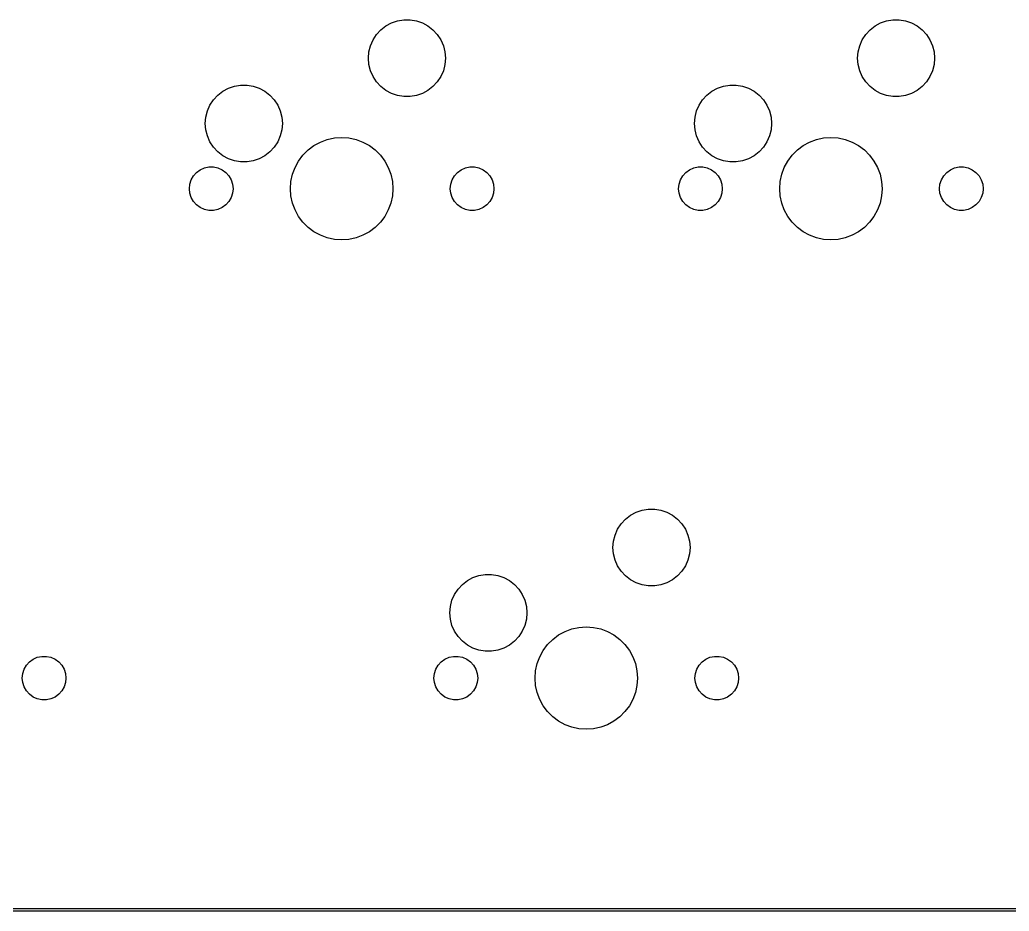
# Model space of a CAD drawing. Extents: x 3 to 1029, y 4 to 518.
# Drawn here: x 792.76 to 831.29, y 409.65 to 444.35 of the extents above; entities that cross this region are included whole.
import ezdxf

# ---------------------------------------------------------------- set-up
doc = ezdxf.new("R2010")
doc.units = 0
doc.layers.add('BLACK', color=7, linetype='CONTINUOUS')

msp = doc.modelspace()

# ---------------------------------------------------------------- linework, layer by layer
at = {"layer": 'BLACK', "color": 3, "linetype": 'CONTINUOUS'}
for p, q in [((807.233408, 444.227482), (807.468408, 444.307882)), ((807.468408, 444.307882), (807.712408, 444.348682)), ((807.712408, 444.348682), (807.960408, 444.348682)), ((807.960408, 444.348682), (808.204408, 444.307882)), ((808.204408, 444.307882), (808.439408, 444.227482)), ((826.283408, 444.227482), (826.518408, 444.307882)), ((826.518408, 444.307882), (826.762408, 444.348682)), ((826.762408, 444.348682), (827.010408, 444.348682)), ((827.010408, 444.348682), (827.254408, 444.307882)), ((827.254408, 444.307882), (827.489408, 444.227482)), ((806.652408, 443.775082), (806.820408, 443.957382)), ((806.820408, 443.957382), (807.016408, 444.109582)), ((807.016408, 444.109582), (807.233408, 444.227482)), ((808.439408, 444.227482), (808.656408, 444.109582)), ((808.656408, 444.109582), (808.852408, 443.957382)), ((808.852408, 443.957382), (809.020408, 443.775082)), ((825.702408, 443.775082), (825.870408, 443.957382)), ((825.870408, 443.957382), (826.066408, 444.109582)), ((826.066408, 444.109582), (826.283408, 444.227482)), ((827.489408, 444.227482), (827.706408, 444.109582)), ((827.706408, 444.109582), (827.902408, 443.957382)), ((827.902408, 443.957382), (828.070408, 443.775082)), ((806.417408, 443.340782), (806.517408, 443.567682)), ((806.517408, 443.567682), (806.652408, 443.775082)), ((809.020408, 443.775082), (809.155408, 443.567682)), ((809.155408, 443.567682), (809.255408, 443.340782)), ((825.467408, 443.340782), (825.567408, 443.567682)), ((825.567408, 443.567682), (825.702408, 443.775082)), ((828.070408, 443.775082), (828.205408, 443.567682)), ((828.205408, 443.567682), (828.305408, 443.340782)), ((806.336408, 442.853782), (806.356408, 443.100682)), ((806.356408, 443.100682), (806.417408, 443.340782)), ((809.255408, 443.340782), (809.316408, 443.100682)), ((809.316408, 443.100682), (809.336408, 442.853782)), ((825.386408, 442.853782), (825.406408, 443.100682)), ((825.406408, 443.100682), (825.467408, 443.340782)), ((828.305408, 443.340782), (828.366408, 443.100682)), ((828.366408, 443.100682), (828.386408, 442.853782)), ((806.356408, 442.606882), (806.336408, 442.853782)), ((809.336408, 442.853782), (809.316408, 442.606882)), ((825.406408, 442.606882), (825.386408, 442.853782)), ((828.386408, 442.853782), (828.366408, 442.606882)), ((806.417408, 442.366782), (806.356408, 442.606882)), ((806.517408, 442.139882), (806.417408, 442.366782)), ((809.255408, 442.366782), (809.155408, 442.139882)), ((809.316408, 442.606882), (809.255408, 442.366782)), ((825.467408, 442.366782), (825.406408, 442.606882)), ((825.567408, 442.139882), (825.467408, 442.366782)), ((828.305408, 442.366782), (828.205408, 442.139882)), ((828.366408, 442.606882), (828.305408, 442.366782)), ((806.652408, 441.932482), (806.517408, 442.139882)), ((806.820408, 441.750182), (806.652408, 441.932482)), ((809.020408, 441.932482), (808.852408, 441.750182)), ((809.155408, 442.139882), (809.020408, 441.932482)), ((825.702408, 441.932482), (825.567408, 442.139882)), ((825.870408, 441.750182), (825.702408, 441.932482)), ((828.070408, 441.932482), (827.902408, 441.750182)), ((828.205408, 442.139882), (828.070408, 441.932482)), ((800.470408, 441.417382), (800.666408, 441.569482)), ((800.666408, 441.569482), (800.883408, 441.687482)), ((800.883408, 441.687482), (801.118408, 441.767882)), ((801.118408, 441.767882), (801.362408, 441.808682)), ((801.362408, 441.808682), (801.610408, 441.808682)), ((801.610408, 441.808682), (801.854408, 441.767882)), ((801.854408, 441.767882), (802.089408, 441.687482)), ((802.089408, 441.687482), (802.306408, 441.569482)), ((802.306408, 441.569482), (802.502408, 441.417382)), ((807.016408, 441.598082), (806.820408, 441.750182)), ((807.233408, 441.480082), (807.016408, 441.598082)), ((808.656408, 441.598082), (808.439408, 441.480082)), ((808.852408, 441.750182), (808.656408, 441.598082)), ((819.520408, 441.417382), (819.716408, 441.569482)), ((819.716408, 441.569482), (819.933408, 441.687482)), ((819.933408, 441.687482), (820.168408, 441.767882)), ((820.168408, 441.767882), (820.412408, 441.808682)), ((820.412408, 441.808682), (820.660408, 441.808682)), ((820.660408, 441.808682), (820.904408, 441.767882)), ((820.904408, 441.767882), (821.139408, 441.687482)), ((821.139408, 441.687482), (821.356408, 441.569482)), ((821.356408, 441.569482), (821.552408, 441.417382)), ((826.066408, 441.598082), (825.870408, 441.750182)), ((826.283408, 441.480082), (826.066408, 441.598082)), ((827.706408, 441.598082), (827.489408, 441.480082)), ((827.902408, 441.750182), (827.706408, 441.598082)), ((800.167408, 441.027682), (800.302408, 441.235082)), ((800.302408, 441.235082), (800.470408, 441.417382)), ((802.502408, 441.417382), (802.670408, 441.235082)), ((802.670408, 441.235082), (802.805408, 441.027682)), ((807.468408, 441.399682), (807.233408, 441.480082)), ((807.712408, 441.358882), (807.468408, 441.399682)), ((807.960408, 441.358882), (807.712408, 441.358882)), ((808.204408, 441.399682), (807.960408, 441.358882)), ((808.439408, 441.480082), (808.204408, 441.399682)), ((819.217408, 441.027682), (819.352408, 441.235082)), ((819.352408, 441.235082), (819.520408, 441.417382)), ((821.552408, 441.417382), (821.720408, 441.235082)), ((821.720408, 441.235082), (821.855408, 441.027682)), ((826.518408, 441.399682), (826.283408, 441.480082)), ((826.762408, 441.358882), (826.518408, 441.399682)), ((827.010408, 441.358882), (826.762408, 441.358882)), ((827.254408, 441.399682), (827.010408, 441.358882)), ((827.489408, 441.480082), (827.254408, 441.399682)), ((800.006408, 440.560682), (800.067408, 440.800782)), ((800.067408, 440.800782), (800.167408, 441.027682)), ((802.805408, 441.027682), (802.905408, 440.800782)), ((802.905408, 440.800782), (802.966408, 440.560682)), ((819.056408, 440.560682), (819.117408, 440.800782)), ((819.117408, 440.800782), (819.217408, 441.027682)), ((821.855408, 441.027682), (821.955408, 440.800782)), ((821.955408, 440.800782), (822.016408, 440.560682)), ((799.986408, 440.313782), (800.006408, 440.560682)), ((802.966408, 440.560682), (802.986408, 440.313782)), ((819.036408, 440.313782), (819.056408, 440.560682)), ((822.016408, 440.560682), (822.036408, 440.313782)), ((800.006408, 440.066882), (799.986408, 440.313782)), ((800.067408, 439.826782), (800.006408, 440.066882)), ((802.966408, 440.066882), (802.905408, 439.826782)), ((802.986408, 440.313782), (802.966408, 440.066882)), ((819.056408, 440.066882), (819.036408, 440.313782)), ((819.117408, 439.826782), (819.056408, 440.066882)), ((822.016408, 440.066882), (821.955408, 439.826782)), ((822.036408, 440.313782), (822.016408, 440.066882)), ((800.167408, 439.599882), (800.067408, 439.826782)), ((802.905408, 439.826782), (802.805408, 439.599882)), ((804.468408, 439.587482), (804.734408, 439.686882)), ((804.734408, 439.686882), (805.012408, 439.747382)), ((805.012408, 439.747382), (805.296408, 439.767682)), ((805.296408, 439.767682), (805.580408, 439.747382)), ((805.580408, 439.747382), (805.858408, 439.686882)), ((805.858408, 439.686882), (806.124408, 439.587482)), ((819.217408, 439.599882), (819.117408, 439.826782)), ((821.955408, 439.826782), (821.855408, 439.599882)), ((823.518408, 439.587482), (823.784408, 439.686882)), ((823.784408, 439.686882), (824.062408, 439.747382)), ((824.062408, 439.747382), (824.346408, 439.767682)), ((824.346408, 439.767682), (824.630408, 439.747382)), ((824.630408, 439.747382), (824.908408, 439.686882)), ((824.908408, 439.686882), (825.174408, 439.587482)), ((800.302408, 439.392482), (800.167408, 439.599882)), ((800.470408, 439.210182), (800.302408, 439.392482)), ((802.670408, 439.392482), (802.502408, 439.210182)), ((802.805408, 439.599882), (802.670408, 439.392482)), ((803.789408, 439.079482), (803.990408, 439.280682)), ((803.990408, 439.280682), (804.218408, 439.451182)), ((804.218408, 439.451182), (804.468408, 439.587482)), ((806.124408, 439.587482), (806.374408, 439.451182)), ((806.374408, 439.451182), (806.602408, 439.280682)), ((806.602408, 439.280682), (806.803408, 439.079482)), ((819.352408, 439.392482), (819.217408, 439.599882)), ((819.520408, 439.210182), (819.352408, 439.392482)), ((821.720408, 439.392482), (821.552408, 439.210182)), ((821.855408, 439.599882), (821.720408, 439.392482)), ((822.839408, 439.079482), (823.040408, 439.280682)), ((823.040408, 439.280682), (823.268408, 439.451182)), ((823.268408, 439.451182), (823.518408, 439.587482)), ((825.174408, 439.587482), (825.424408, 439.451182)), ((825.424408, 439.451182), (825.652408, 439.280682)), ((825.652408, 439.280682), (825.853408, 439.079482)), ((800.666408, 439.058082), (800.470408, 439.210182)), ((800.883408, 438.940082), (800.666408, 439.058082)), ((801.118408, 438.859682), (800.883408, 438.940082)), ((801.362408, 438.818882), (801.118408, 438.859682)), ((801.854408, 438.859682), (801.610408, 438.818882)), ((802.089408, 438.940082), (801.854408, 438.859682)), ((802.306408, 439.058082), (802.089408, 438.940082)), ((802.502408, 439.210182), (802.306408, 439.058082)), ((803.482408, 438.602082), (803.619408, 438.851782)), ((803.619408, 438.851782), (803.789408, 439.079482)), ((806.803408, 439.079482), (806.973408, 438.851782)), ((806.973408, 438.851782), (807.110408, 438.602082)), ((819.716408, 439.058082), (819.520408, 439.210182)), ((819.933408, 438.940082), (819.716408, 439.058082)), ((820.168408, 438.859682), (819.933408, 438.940082)), ((820.412408, 438.818882), (820.168408, 438.859682)), ((820.904408, 438.859682), (820.660408, 438.818882)), ((821.139408, 438.940082), (820.904408, 438.859682)), ((821.356408, 439.058082), (821.139408, 438.940082)), ((821.552408, 439.210182), (821.356408, 439.058082)), ((822.532408, 438.602082), (822.669408, 438.851782)), ((822.669408, 438.851782), (822.839408, 439.079482)), ((825.853408, 439.079482), (826.023408, 438.851782)), ((826.023408, 438.851782), (826.160408, 438.602082)), ((799.647408, 438.406082), (799.791408, 438.510682)), ((799.791408, 438.510682), (799.953408, 438.583082)), ((799.953408, 438.583082), (800.127408, 438.619982)), ((800.127408, 438.619982), (800.305408, 438.619982)), ((800.305408, 438.619982), (800.479408, 438.583082)), ((800.479408, 438.583082), (800.641408, 438.510682)), ((800.641408, 438.510682), (800.785408, 438.406082)), ((801.610408, 438.818882), (801.362408, 438.818882)), ((803.383408, 438.335482), (803.482408, 438.602082)), ((807.110408, 438.602082), (807.209408, 438.335482)), ((809.807408, 438.406082), (809.951408, 438.510682)), ((809.951408, 438.510682), (810.113408, 438.583082)), ((810.113408, 438.583082), (810.287408, 438.619982)), ((810.287408, 438.619982), (810.465408, 438.619982)), ((810.465408, 438.619982), (810.639408, 438.583082)), ((810.639408, 438.583082), (810.801408, 438.510682)), ((810.801408, 438.510682), (810.945408, 438.406082)), ((818.697408, 438.406082), (818.841408, 438.510682)), ((818.841408, 438.510682), (819.003408, 438.583082)), ((819.003408, 438.583082), (819.177408, 438.619982)), ((819.177408, 438.619982), (819.355408, 438.619982)), ((819.355408, 438.619982), (819.529408, 438.583082)), ((819.529408, 438.583082), (819.691408, 438.510682)), ((819.691408, 438.510682), (819.835408, 438.406082)), ((820.660408, 438.818882), (820.412408, 438.818882)), ((822.433408, 438.335482), (822.532408, 438.602082)), ((826.160408, 438.602082), (826.259408, 438.335482)), ((828.857408, 438.406082), (829.001408, 438.510682)), ((829.001408, 438.510682), (829.163408, 438.583082)), ((829.163408, 438.583082), (829.337408, 438.619982)), ((829.337408, 438.619982), (829.515408, 438.619982)), ((829.515408, 438.619982), (829.689408, 438.583082)), ((829.689408, 438.583082), (829.851408, 438.510682)), ((829.851408, 438.510682), (829.995408, 438.406082)), ((799.384408, 437.950682), (799.439408, 438.119882)), ((799.439408, 438.119882), (799.528408, 438.273882)), ((799.528408, 438.273882), (799.647408, 438.406082)), ((800.785408, 438.406082), (800.904408, 438.273882)), ((800.904408, 438.273882), (800.993408, 438.119882)), ((800.993408, 438.119882), (801.048408, 437.950682)), ((803.322408, 438.057582), (803.383408, 438.335482)), ((807.209408, 438.335482), (807.270408, 438.057582)), ((809.544408, 437.950682), (809.599408, 438.119882)), ((809.599408, 438.119882), (809.688408, 438.273882)), ((809.688408, 438.273882), (809.807408, 438.406082)), ((810.945408, 438.406082), (811.064408, 438.273882)), ((811.064408, 438.273882), (811.153408, 438.119882)), ((811.153408, 438.119882), (811.208408, 437.950682)), ((818.434408, 437.950682), (818.489408, 438.119882)), ((818.489408, 438.119882), (818.578408, 438.273882)), ((818.578408, 438.273882), (818.697408, 438.406082)), ((819.835408, 438.406082), (819.954408, 438.273882)), ((819.954408, 438.273882), (820.043408, 438.119882)), ((820.043408, 438.119882), (820.098408, 437.950682)), ((822.372408, 438.057582), (822.433408, 438.335482)), ((826.259408, 438.335482), (826.320408, 438.057582)), ((828.594408, 437.950682), (828.649408, 438.119882)), ((828.649408, 438.119882), (828.738408, 438.273882)), ((828.738408, 438.273882), (828.857408, 438.406082)), ((829.995408, 438.406082), (830.114408, 438.273882)), ((830.114408, 438.273882), (830.203408, 438.119882)), ((830.203408, 438.119882), (830.258408, 437.950682)), ((799.365408, 437.773782), (799.384408, 437.950682)), ((799.384408, 437.596882), (799.365408, 437.773782)), ((801.048408, 437.950682), (801.067408, 437.773782)), ((801.067408, 437.773782), (801.048408, 437.596882)), ((803.302408, 437.773782), (803.322408, 438.057582)), ((803.322408, 437.489982), (803.302408, 437.773782)), ((807.270408, 438.057582), (807.290408, 437.773782)), ((807.290408, 437.773782), (807.270408, 437.489982)), ((809.525408, 437.773782), (809.544408, 437.950682)), ((809.544408, 437.596882), (809.525408, 437.773782)), ((811.208408, 437.950682), (811.227408, 437.773782)), ((811.227408, 437.773782), (811.208408, 437.596882)), ((818.415408, 437.773782), (818.434408, 437.950682)), ((818.434408, 437.596882), (818.415408, 437.773782)), ((820.098408, 437.950682), (820.117408, 437.773782)), ((820.117408, 437.773782), (820.098408, 437.596882)), ((822.352408, 437.773782), (822.372408, 438.057582)), ((822.372408, 437.489982), (822.352408, 437.773782)), ((826.320408, 438.057582), (826.340408, 437.773782)), ((826.340408, 437.773782), (826.320408, 437.489982)), ((828.575408, 437.773782), (828.594408, 437.950682)), ((828.594408, 437.596882), (828.575408, 437.773782)), ((830.258408, 437.950682), (830.277408, 437.773782)), ((830.277408, 437.773782), (830.258408, 437.596882)), ((799.439408, 437.427682), (799.384408, 437.596882)), ((799.528408, 437.273682), (799.439408, 437.427682)), ((800.993408, 437.427682), (800.904408, 437.273682)), ((801.048408, 437.596882), (800.993408, 437.427682)), ((803.383408, 437.212082), (803.322408, 437.489982)), ((807.270408, 437.489982), (807.209408, 437.212082)), ((809.599408, 437.427682), (809.544408, 437.596882)), ((809.688408, 437.273682), (809.599408, 437.427682)), ((811.153408, 437.427682), (811.064408, 437.273682)), ((811.208408, 437.596882), (811.153408, 437.427682)), ((818.489408, 437.427682), (818.434408, 437.596882)), ((818.578408, 437.273682), (818.489408, 437.427682)), ((820.043408, 437.427682), (819.954408, 437.273682)), ((820.098408, 437.596882), (820.043408, 437.427682)), ((822.433408, 437.212082), (822.372408, 437.489982)), ((826.320408, 437.489982), (826.259408, 437.212082)), ((828.649408, 437.427682), (828.594408, 437.596882)), ((828.738408, 437.273682), (828.649408, 437.427682)), ((830.203408, 437.427682), (830.114408, 437.273682)), ((830.258408, 437.596882), (830.203408, 437.427682)), ((799.647408, 437.141482), (799.528408, 437.273682)), ((799.791408, 437.036882), (799.647408, 437.141482)), ((799.953408, 436.964482), (799.791408, 437.036882)), ((800.127408, 436.927582), (799.953408, 436.964482)), ((800.305408, 436.927582), (800.127408, 436.927582)), ((800.479408, 436.964482), (800.305408, 436.927582)), ((800.641408, 437.036882), (800.479408, 436.964482)), ((800.785408, 437.141482), (800.641408, 437.036882)), ((800.904408, 437.273682), (800.785408, 437.141482)), ((803.482408, 436.945482), (803.383408, 437.212082)), ((803.619408, 436.695782), (803.482408, 436.945482)), ((807.110408, 436.945482), (806.973408, 436.695782)), ((807.209408, 437.212082), (807.110408, 436.945482)), ((809.807408, 437.141482), (809.688408, 437.273682)), ((809.951408, 437.036882), (809.807408, 437.141482)), ((810.113408, 436.964482), (809.951408, 437.036882)), ((810.287408, 436.927582), (810.113408, 436.964482)), ((810.465408, 436.927582), (810.287408, 436.927582)), ((810.639408, 436.964482), (810.465408, 436.927582)), ((810.801408, 437.036882), (810.639408, 436.964482)), ((810.945408, 437.141482), (810.801408, 437.036882)), ((811.064408, 437.273682), (810.945408, 437.141482)), ((818.697408, 437.141482), (818.578408, 437.273682)), ((818.841408, 437.036882), (818.697408, 437.141482)), ((819.003408, 436.964482), (818.841408, 437.036882)), ((819.177408, 436.927582), (819.003408, 436.964482)), ((819.355408, 436.927582), (819.177408, 436.927582)), ((819.529408, 436.964482), (819.355408, 436.927582)), ((819.691408, 437.036882), (819.529408, 436.964482)), ((819.835408, 437.141482), (819.691408, 437.036882)), ((819.954408, 437.273682), (819.835408, 437.141482)), ((822.532408, 436.945482), (822.433408, 437.212082)), ((822.669408, 436.695782), (822.532408, 436.945482)), ((826.160408, 436.945482), (826.023408, 436.695782)), ((826.259408, 437.212082), (826.160408, 436.945482)), ((828.857408, 437.141482), (828.738408, 437.273682)), ((829.001408, 437.036882), (828.857408, 437.141482)), ((829.163408, 436.964482), (829.001408, 437.036882)), ((829.337408, 436.927582), (829.163408, 436.964482)), ((829.515408, 436.927582), (829.337408, 436.927582)), ((829.689408, 436.964482), (829.515408, 436.927582)), ((829.851408, 437.036882), (829.689408, 436.964482)), ((829.995408, 437.141482), (829.851408, 437.036882)), ((830.114408, 437.273682), (829.995408, 437.141482)), ((803.789408, 436.468082), (803.619408, 436.695782)), ((806.973408, 436.695782), (806.803408, 436.468082)), ((822.839408, 436.468082), (822.669408, 436.695782)), ((826.023408, 436.695782), (825.853408, 436.468082)), ((803.990408, 436.266882), (803.789408, 436.468082)), ((804.218408, 436.096382), (803.990408, 436.266882)), ((806.602408, 436.266882), (806.374408, 436.096382)), ((806.803408, 436.468082), (806.602408, 436.266882)), ((823.040408, 436.266882), (822.839408, 436.468082)), ((823.268408, 436.096382), (823.040408, 436.266882)), ((825.652408, 436.266882), (825.424408, 436.096382)), ((825.853408, 436.468082), (825.652408, 436.266882)), ((804.468408, 435.960082), (804.218408, 436.096382)), ((804.734408, 435.860682), (804.468408, 435.960082)), ((805.012408, 435.800182), (804.734408, 435.860682)), ((805.296408, 435.779882), (805.012408, 435.800182)), ((805.580408, 435.800182), (805.296408, 435.779882)), ((805.858408, 435.860682), (805.580408, 435.800182)), ((806.124408, 435.960082), (805.858408, 435.860682)), ((806.374408, 436.096382), (806.124408, 435.960082)), ((823.518408, 435.960082), (823.268408, 436.096382)), ((823.784408, 435.860682), (823.518408, 435.960082)), ((824.062408, 435.800182), (823.784408, 435.860682)), ((824.346408, 435.779882), (824.062408, 435.800182)), ((824.630408, 435.800182), (824.346408, 435.779882)), ((824.908408, 435.860682), (824.630408, 435.800182)), ((825.174408, 435.960082), (824.908408, 435.860682)), ((825.424408, 436.096382), (825.174408, 435.960082)), ((816.345408, 424.907782), (816.541408, 425.059782)), ((816.541408, 425.059782), (816.758408, 425.177782)), ((816.758408, 425.177782), (816.993408, 425.257782)), ((816.993408, 425.257782), (817.237408, 425.298782)), ((817.237408, 425.298782), (817.485408, 425.298782)), ((817.485408, 425.298782), (817.729408, 425.257782)), ((817.729408, 425.257782), (817.964408, 425.177782)), ((817.964408, 425.177782), (818.181408, 425.059782)), ((818.181408, 425.059782), (818.377408, 424.907782)), ((816.042408, 424.517782), (816.177408, 424.724782)), ((816.177408, 424.724782), (816.345408, 424.907782)), ((818.377408, 424.907782), (818.545408, 424.724782)), ((818.545408, 424.724782), (818.680408, 424.517782)), ((815.881408, 424.050782), (815.942408, 424.290782)), ((815.942408, 424.290782), (816.042408, 424.517782)), ((818.680408, 424.517782), (818.780408, 424.290782)), ((818.780408, 424.290782), (818.841408, 424.050782)), ((815.861408, 423.803782), (815.881408, 424.050782)), ((818.841408, 424.050782), (818.861408, 423.803782)), ((815.881408, 423.556782), (815.861408, 423.803782)), ((815.942408, 423.316782), (815.881408, 423.556782)), ((818.841408, 423.556782), (818.780408, 423.316782)), ((818.861408, 423.803782), (818.841408, 423.556782)), ((816.042408, 423.089782), (815.942408, 423.316782)), ((816.177408, 422.882782), (816.042408, 423.089782)), ((818.680408, 423.089782), (818.545408, 422.882782)), ((818.780408, 423.316782), (818.680408, 423.089782)), ((810.408408, 422.637782), (810.643408, 422.717782)), ((810.643408, 422.717782), (810.887408, 422.758782)), ((810.887408, 422.758782), (811.135408, 422.758782)), ((811.135408, 422.758782), (811.379408, 422.717782)), ((811.379408, 422.717782), (811.614408, 422.637782)), ((816.345408, 422.699782), (816.177408, 422.882782)), ((816.541408, 422.547782), (816.345408, 422.699782)), ((818.377408, 422.699782), (818.181408, 422.547782)), ((818.545408, 422.882782), (818.377408, 422.699782)), ((809.827408, 422.184782), (809.995408, 422.367782)), ((809.995408, 422.367782), (810.191408, 422.519782)), ((810.191408, 422.519782), (810.408408, 422.637782)), ((811.614408, 422.637782), (811.831408, 422.519782)), ((811.831408, 422.519782), (812.027408, 422.367782)), ((812.027408, 422.367782), (812.195408, 422.184782)), ((816.758408, 422.429782), (816.541408, 422.547782)), ((816.993408, 422.349782), (816.758408, 422.429782)), ((817.237408, 422.308782), (816.993408, 422.349782)), ((817.485408, 422.308782), (817.237408, 422.308782)), ((817.729408, 422.349782), (817.485408, 422.308782)), ((817.964408, 422.429782), (817.729408, 422.349782)), ((818.181408, 422.547782), (817.964408, 422.429782)), ((809.592408, 421.750782), (809.692408, 421.977782)), ((809.692408, 421.977782), (809.827408, 422.184782)), ((812.195408, 422.184782), (812.330408, 421.977782)), ((812.330408, 421.977782), (812.430408, 421.750782)), ((809.511408, 421.263782), (809.531408, 421.510782)), ((809.531408, 421.510782), (809.592408, 421.750782)), ((812.430408, 421.750782), (812.491408, 421.510782)), ((812.491408, 421.510782), (812.511408, 421.263782)), ((809.531408, 421.016782), (809.511408, 421.263782)), ((812.511408, 421.263782), (812.491408, 421.016782)), ((809.592408, 420.776782), (809.531408, 421.016782)), ((809.692408, 420.549782), (809.592408, 420.776782)), ((812.430408, 420.776782), (812.330408, 420.549782)), ((812.491408, 421.016782), (812.430408, 420.776782)), ((809.827408, 420.342782), (809.692408, 420.549782)), ((812.330408, 420.549782), (812.195408, 420.342782)), ((813.515408, 420.230782), (813.743408, 420.400782)), ((813.743408, 420.400782), (813.993408, 420.537782)), ((813.993408, 420.537782), (814.259408, 420.636782)), ((814.259408, 420.636782), (814.537408, 420.697782)), ((814.537408, 420.697782), (814.821408, 420.717782)), ((814.821408, 420.717782), (815.105408, 420.697782)), ((815.105408, 420.697782), (815.383408, 420.636782)), ((815.383408, 420.636782), (815.649408, 420.537782)), ((815.649408, 420.537782), (815.899408, 420.400782)), ((815.899408, 420.400782), (816.127408, 420.230782)), ((809.995408, 420.159782), (809.827408, 420.342782)), ((810.191408, 420.007782), (809.995408, 420.159782)), ((810.408408, 419.889782), (810.191408, 420.007782)), ((811.831408, 420.007782), (811.614408, 419.889782)), ((812.027408, 420.159782), (811.831408, 420.007782)), ((812.195408, 420.342782), (812.027408, 420.159782)), ((813.144408, 419.801782), (813.314408, 420.029782)), ((813.314408, 420.029782), (813.515408, 420.230782)), ((816.127408, 420.230782), (816.328408, 420.029782)), ((816.328408, 420.029782), (816.498408, 419.801782)), ((810.643408, 419.809782), (810.408408, 419.889782)), ((810.887408, 419.768782), (810.643408, 419.809782)), ((811.135408, 419.768782), (810.887408, 419.768782)), ((811.379408, 419.809782), (811.135408, 419.768782)), ((811.614408, 419.889782), (811.379408, 419.809782)), ((813.007408, 419.551782), (813.144408, 419.801782)), ((816.498408, 419.801782), (816.635408, 419.551782)), ((792.930408, 419.069782), (793.019408, 419.223782)), ((793.019408, 419.223782), (793.138408, 419.355782)), ((793.138408, 419.355782), (793.282408, 419.460782)), ((793.282408, 419.460782), (793.444408, 419.532782)), ((793.444408, 419.532782), (793.618408, 419.569782)), ((793.618408, 419.569782), (793.796408, 419.569782)), ((793.796408, 419.569782), (793.970408, 419.532782)), ((793.970408, 419.532782), (794.133408, 419.460782)), ((794.133408, 419.460782), (794.277408, 419.355782)), ((794.277408, 419.355782), (794.396408, 419.223782)), ((794.396408, 419.223782), (794.485408, 419.069782)), ((808.964408, 419.069782), (809.053408, 419.223782)), ((809.053408, 419.223782), (809.172408, 419.355782)), ((809.172408, 419.355782), (809.316408, 419.460782)), ((809.316408, 419.460782), (809.478408, 419.532782)), ((809.478408, 419.532782), (809.652408, 419.569782)), ((809.652408, 419.569782), (809.830408, 419.569782)), ((809.830408, 419.569782), (810.004408, 419.532782)), ((810.004408, 419.532782), (810.166408, 419.460782)), ((810.166408, 419.460782), (810.310408, 419.355782)), ((810.310408, 419.355782), (810.429408, 419.223782)), ((810.429408, 419.223782), (810.518408, 419.069782)), ((812.847408, 419.007782), (812.908408, 419.285782)), ((812.908408, 419.285782), (813.007408, 419.551782)), ((816.635408, 419.551782), (816.734408, 419.285782)), ((816.734408, 419.285782), (816.795408, 419.007782)), ((819.124408, 419.069782), (819.213408, 419.223782)), ((819.213408, 419.223782), (819.332408, 419.355782)), ((819.332408, 419.355782), (819.476408, 419.460782)), ((819.476408, 419.460782), (819.638408, 419.532782)), ((819.638408, 419.532782), (819.812408, 419.569782)), ((819.812408, 419.569782), (819.990408, 419.569782)), ((819.990408, 419.569782), (820.164408, 419.532782)), ((820.164408, 419.532782), (820.326408, 419.460782)), ((820.326408, 419.460782), (820.470408, 419.355782)), ((820.470408, 419.355782), (820.589408, 419.223782)), ((820.589408, 419.223782), (820.678408, 419.069782)), ((792.856408, 418.723782), (792.875408, 418.900782)), ((792.875408, 418.900782), (792.930408, 419.069782)), ((794.485408, 419.069782), (794.540408, 418.900782)), ((794.540408, 418.900782), (794.558408, 418.723782)), ((808.890408, 418.723782), (808.909408, 418.900782)), ((808.909408, 418.900782), (808.964408, 419.069782)), ((810.518408, 419.069782), (810.573408, 418.900782)), ((810.573408, 418.900782), (810.592408, 418.723782)), ((812.827408, 418.723782), (812.847408, 419.007782)), ((816.795408, 419.007782), (816.815408, 418.723782)), ((819.050408, 418.723782), (819.069408, 418.900782)), ((819.069408, 418.900782), (819.124408, 419.069782)), ((820.678408, 419.069782), (820.733408, 418.900782)), ((820.733408, 418.900782), (820.752408, 418.723782)), ((792.875408, 418.546782), (792.856408, 418.723782)), ((792.930408, 418.377782), (792.875408, 418.546782)), ((794.540408, 418.546782), (794.485408, 418.377782)), ((794.558408, 418.723782), (794.540408, 418.546782)), ((808.909408, 418.546782), (808.890408, 418.723782)), ((808.964408, 418.377782), (808.909408, 418.546782)), ((810.573408, 418.546782), (810.518408, 418.377782)), ((810.592408, 418.723782), (810.573408, 418.546782)), ((812.847408, 418.439782), (812.827408, 418.723782)), ((812.908408, 418.161782), (812.847408, 418.439782)), ((816.795408, 418.439782), (816.734408, 418.161782)), ((816.815408, 418.723782), (816.795408, 418.439782)), ((819.069408, 418.546782), (819.050408, 418.723782)), ((819.124408, 418.377782), (819.069408, 418.546782)), ((820.733408, 418.546782), (820.678408, 418.377782)), ((820.752408, 418.723782), (820.733408, 418.546782)), ((793.019408, 418.223782), (792.930408, 418.377782)), ((793.138408, 418.091782), (793.019408, 418.223782)), ((793.282408, 417.986782), (793.138408, 418.091782)), ((794.277408, 418.091782), (794.133408, 417.986782)), ((794.396408, 418.223782), (794.277408, 418.091782)), ((794.485408, 418.377782), (794.396408, 418.223782)), ((809.053408, 418.223782), (808.964408, 418.377782)), ((809.172408, 418.091782), (809.053408, 418.223782)), ((809.316408, 417.986782), (809.172408, 418.091782)), ((810.310408, 418.091782), (810.166408, 417.986782)), ((810.429408, 418.223782), (810.310408, 418.091782)), ((810.518408, 418.377782), (810.429408, 418.223782)), ((813.007408, 417.895782), (812.908408, 418.161782)), ((816.734408, 418.161782), (816.635408, 417.895782)), ((819.213408, 418.223782), (819.124408, 418.377782)), ((819.332408, 418.091782), (819.213408, 418.223782)), ((819.476408, 417.986782), (819.332408, 418.091782)), ((820.470408, 418.091782), (820.326408, 417.986782)), ((820.589408, 418.223782), (820.470408, 418.091782)), ((820.678408, 418.377782), (820.589408, 418.223782)), ((793.444408, 417.914782), (793.282408, 417.986782)), ((793.618408, 417.877782), (793.444408, 417.914782)), ((793.796408, 417.877782), (793.618408, 417.877782)), ((793.970408, 417.914782), (793.796408, 417.877782)), ((794.133408, 417.986782), (793.970408, 417.914782)), ((809.478408, 417.914782), (809.316408, 417.986782)), ((809.652408, 417.877782), (809.478408, 417.914782)), ((809.830408, 417.877782), (809.652408, 417.877782)), ((810.004408, 417.914782), (809.830408, 417.877782)), ((810.166408, 417.986782), (810.004408, 417.914782)), ((813.144408, 417.645782), (813.007408, 417.895782)), ((816.635408, 417.895782), (816.498408, 417.645782)), ((819.638408, 417.914782), (819.476408, 417.986782)), ((819.812408, 417.877782), (819.638408, 417.914782)), ((819.990408, 417.877782), (819.812408, 417.877782)), ((820.164408, 417.914782), (819.990408, 417.877782)), ((820.326408, 417.986782), (820.164408, 417.914782)), ((813.314408, 417.417782), (813.144408, 417.645782)), ((813.515408, 417.216782), (813.314408, 417.417782)), ((816.328408, 417.417782), (816.127408, 417.216782)), ((816.498408, 417.645782), (816.328408, 417.417782)), ((813.743408, 417.046782), (813.515408, 417.216782)), ((813.993408, 416.909782), (813.743408, 417.046782)), ((814.259408, 416.810782), (813.993408, 416.909782)), ((815.649408, 416.909782), (815.383408, 416.810782)), ((815.899408, 417.046782), (815.649408, 416.909782)), ((816.127408, 417.216782), (815.899408, 417.046782)), ((814.537408, 416.749782), (814.259408, 416.810782)), ((814.821408, 416.729782), (814.537408, 416.749782)), ((815.105408, 416.749782), (814.821408, 416.729782)), ((815.383408, 416.810782), (815.105408, 416.749782)), ((717.308908, 409.748782), (1026.633408, 409.748782)), ((1026.633408, 409.648782), (717.308908, 409.648782))]:
    msp.add_line(p, q, dxfattribs=at)

doc.saveas('drawing.dxf')
